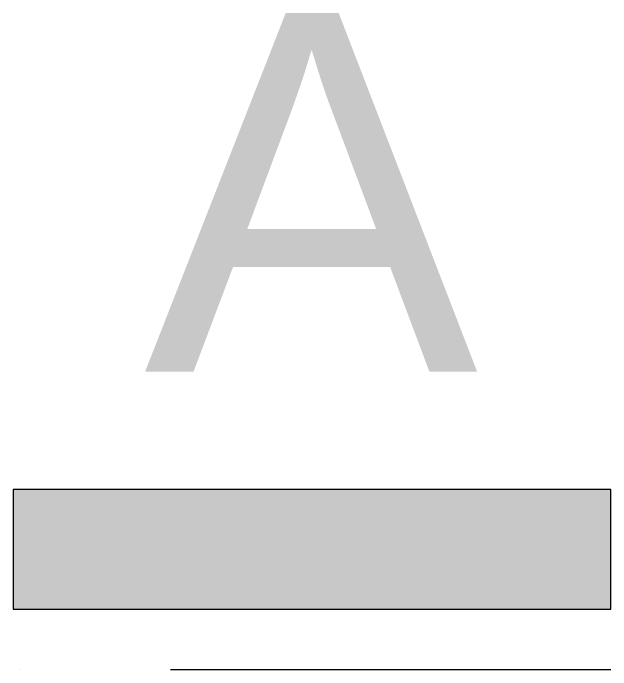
# Model space of a CAD drawing. Header units: millimetres. Extents: x 8 to 69.8, y -142.7 to -115.9.
# Drawn here: x 39.945 to 40.946, y -128.641 to -127.542 of the extents above; entities that cross this region are included whole.
import ezdxf

# ---------------------------------------------------------------- set-up
doc = ezdxf.new("R2010")
doc.units = ezdxf.units.MM
doc.layers.add('PDF_13-CORTE', color=7, linetype='Continuous', true_color=0x7d7d7d)
doc.layers.add('PDF_Text', color=7, linetype='Continuous')
doc.styles.add('PDF Arial', font='arial.ttf')

msp = doc.modelspace()

# ---------------------------------------------------------------- linework, layer by layer
at = {"layer": 'PDF_13-CORTE', "lineweight": 0}
msp.add_lwpolyline([(39.9454, -128.5389), (40.9456, -128.5389), (40.9456, -128.3389), (39.9454, -128.3389)], close=True, dxfattribs=at)
for points in [[(39.9581, -128.6405), (39.9581, -128.6405)], [(40.9456, -128.6405), (40.2089, -128.6405)]]:
    msp.add_lwpolyline(points, dxfattribs=at)
at = {"layer": 'PDF_13-CORTE', "transparency": 33554559}
for points in [[(40.9456, -128.3389), (39.9454, -128.3389), (40.9456, -128.5389)], [(39.9454, -128.3389), (40.9456, -128.5389), (39.9454, -128.5389)]]:
    msp.add_solid(points, dxfattribs=at)

# ---------------------------------------------------------------- texts
at = {"layer": 'PDF_Text', "color": 8, "true_color": 0x7d7d7d, "insert": (40.1645, -128.142), "char_height": 0.6, "attachment_point": 7, "style": 'PDF Arial'}
msp.add_mtext('A', dxfattribs=at)

doc.saveas('drawing.dxf')
